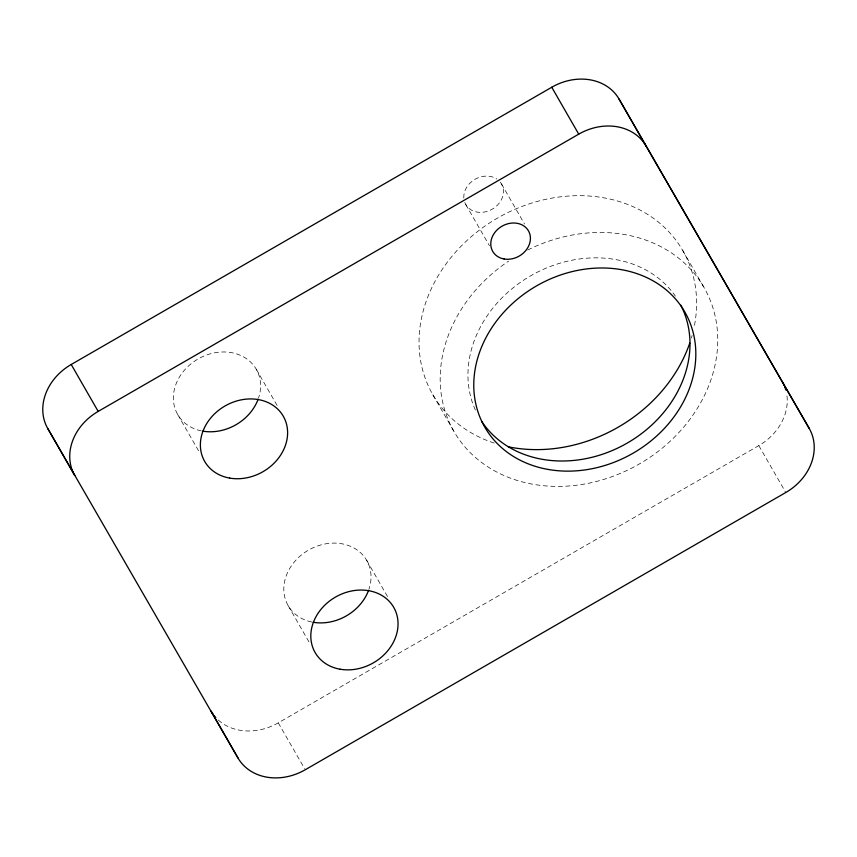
<?xml version="1.0" encoding="UTF-8"?>
<svg xmlns="http://www.w3.org/2000/svg" width="857" height="857" viewBox="0 0 857 857"><rect width="100%" height="100%" fill="white"/><g stroke="black" fill="none" stroke-linecap="round" stroke-linejoin="round"><path stroke-width="0.64" stroke-dasharray="4.29 3.21" d="M218.235 720.009A52.341 43.803 -29.9 0 0 278.268 722.847L758.809 445.597A52.341 43.803 -29.9 0 0 786.597 393.352M682.772 250.555L703.929 287.341M758.809 445.597L785.783 492.507M501.474 183.944L524.505 223.988M465.769 204.534L489.454 245.723M432.86 394.745L454.017 431.532M366.7 560.339L388.425 598.132M256.264 369.217L277.336 405.864M288.156 605.663L309.88 643.457M177.72 414.542L199.456 452.335M278.268 722.847L304.589 768.622M201.309 430.878A45.335 37.944 -29.9 0 1 175.953 384.247A45.335 37.944 -29.9 0 1 230.897 352.548A45.335 37.944 -29.9 0 1 258.621 397.809M311.744 622A45.335 37.944 -29.9 0 1 286.388 575.368A45.335 37.944 -29.9 0 1 341.322 543.681A45.335 37.944 -29.9 0 1 369.056 588.93M500.199 182.08A20.611 17.247 -29.9 0 1 492.25 209.172A20.611 17.247 -29.9 0 1 464.794 202.498M463.83 198.042A20.611 17.247 -29.9 0 1 474.992 179.306A20.611 17.247 -29.9 0 1 496.814 179.006M494.2 443.069A144.265 120.708 -29.9 0 1 429.046 293.876A144.265 120.708 -29.9 0 1 597.265 196.821A144.265 120.708 -29.9 0 1 693.999 327.792M692.124 335.483A144.265 120.708 -29.9 0 1 691.385 338.033M475.367 410.032A115.406 96.573 -29.9 0 1 531.351 275.418A115.406 96.573 -29.9 0 1 675.391 296.158M527.719 249.998A144.265 120.708 -29.9 0 1 717.138 351.916A144.265 120.708 -29.9 0 1 504.43 475.71A144.265 120.708 -29.9 0 1 508.662 261.085"/><path stroke-width="1.29" d="M71.217 364.493L551.758 87.243A52.341 43.803 -29.9 0 1 619.011 99.005L809.212 428.414A52.341 43.803 -29.9 0 1 785.783 492.507L305.242 769.757A52.341 43.803 -29.9 0 1 237.989 757.995L47.788 428.586A52.341 43.803 -29.9 0 1 71.217 364.493L98.191 411.403A52.341 43.803 -29.9 0 0 74.763 475.496L47.788 428.586M98.191 411.403L578.732 134.153A52.341 43.803 -29.9 0 1 645.985 145.915L809.212 428.414M619.011 99.005L645.985 145.915M551.758 87.243L578.732 134.153M237.989 757.995L211.015 711.085A52.341 43.803 -29.9 0 0 213.554 714.909M215.771 717.555A52.341 43.803 -29.9 0 1 214.261 715.809M784.712 386.678A52.341 43.803 -29.9 0 1 785.805 389.967M782.237 381.504A52.341 43.803 -29.9 0 1 784.284 385.618M258.182 399.083A45.335 37.944 -29.9 0 1 202.638 431.125M368.617 590.205A45.335 37.944 -29.9 0 1 313.073 622.246M689.767 343.079A144.265 120.708 -29.9 0 1 508.255 446.797M680.833 305.242A115.406 96.573 -29.9 0 1 627.967 442.651A115.406 96.573 -29.9 0 1 481.805 421.601M548.266 469.465A115.406 96.573 -29.9 0 0 693.859 335.494A115.406 96.573 -29.9 0 0 512.25 303.721A115.406 96.573 -29.9 0 0 548.266 469.465M229.644 478.088A45.335 37.944 -29.9 0 0 286.838 425.447A45.335 37.944 -29.9 0 0 215.493 412.967A45.335 37.944 -29.9 0 0 229.644 478.088M340.079 669.21A45.335 37.944 -29.9 0 0 397.273 616.569A45.335 37.944 -29.9 0 0 325.928 604.089A45.335 37.944 -29.9 0 0 340.079 669.21M504.077 258.985A20.611 17.247 -29.9 0 0 530.076 235.064A20.611 17.247 -29.9 0 0 497.638 229.387A20.611 17.247 -29.9 0 0 504.077 258.985"/></g></svg>
